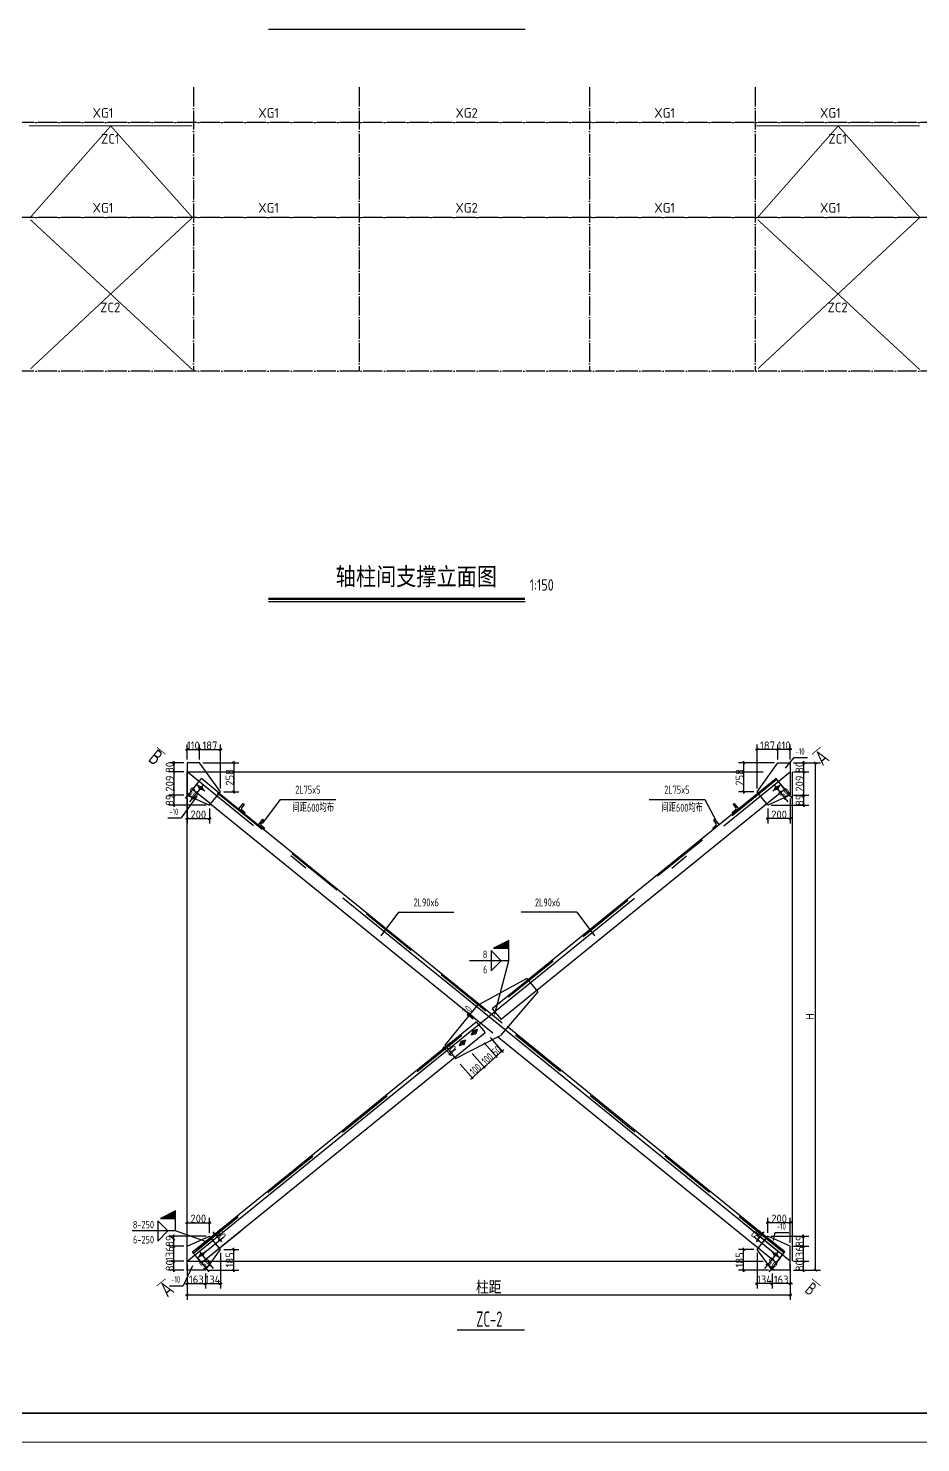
# Model space of a CAD drawing. Extents: x 447413 to 2975780, y -1432727 to 1301644.
# Drawn here: x 2312801 to 2359291, y -689635 to -615988 of the extents above; entities that cross this region are included whole.
import ezdxf
from ezdxf.enums import TextEntityAlignment as Align

# ---------------------------------------------------------------- set-up
doc = ezdxf.new("R2010")
doc.units = 0
doc.header["$LTSCALE"] = 1000
doc.header["$MEASUREMENT"] = 0
for name, pattern in [('DOTE', [2.42, 2, -0.2, 0.02, -0.2]), ('x', [5, 3, -2]), ('x1', [2.5, 1.5, -1]), ('z', [36, 30, -2.5, 1, -2.5])]:
    doc.linetypes.add(name, pattern=pattern)
for name, color, linetype in [('BOLT', 253, 'Continuous'), ('BOLTFILL', 2, 'Continuous'), ('DIM', 3, 'Continuous'), ('DOTE', 1, 'Continuous'), ('GSYMBT', 3, 'Continuous'), ('PUB_TEXT', 7, 'Continuous'), ('S', 2, 'Continuous'), ('SAXIS', 253, 'z'), ('SYMB', 7, 'Continuous'), ('TEXT', 6, 'Continuous'), ('THIN', 7, 'Continuous'), ('X', 2, 'x'), ('X1', 2, 'x1'), ('XG', 5, 'Continuous'), ('图框', 253, 'Continuous'), ('柱间支撑', 5, 'Continuous')]:
    doc.layers.add(name, color=color, linetype=linetype)
doc.layers.add('THICK', color=6, linetype='Continuous', lineweight=0)
doc.styles.get("Standard").update_dxf_attribs({"font": 'tssdeng.shx', "bigfont": 'hztxt.shx'})
doc.styles.add('TSSD_Dimension', font='sysz.shx', dxfattribs={"width": 0.7, "bigfont": 'syfs.shx'})
doc.styles.add('TSSD_Norm', font='tssdeng.shx', dxfattribs={"bigfont": 'tssdchn.shx'})
doc.styles.add('TSSD_REIN', font='Tssdeng.shx', dxfattribs={"width": 0.7, "bigfont": 'hztxt.shx'})
doc.styles.add('楷体', font='tssdeng.shx', dxfattribs={"bigfont": 'hztxt.shx'})

# ---------------------------------------------------------------- blocks, each defined once
blk = doc.blocks.new('A$C6B0021A6')
at = {"layer": '图框', "color": 2, "const_width": 40, "elevation": -84000}
blk.add_lwpolyline([(20, 84120), (118920, 84120), (118920, 20), (20, 20)], close=True, dxfattribs=at)
at = {"layer": '图框', "color": 153, "const_width": 58, "elevation": -84000}
blk.add_lwpolyline([(111420, 1020), (2520, 1020), (2520, 83120), (111420, 83120)], close=True, dxfattribs=at)
blk = doc.blocks.new('_ArchTick')
at = {"color": 0, "linetype": 'ByBlock', "const_width": 0.4}
blk.add_lwpolyline([(-0.5, -0.5), (0.5, 0.5)], dxfattribs=at)

msp = doc.modelspace()

# ---------------------------------------------------------------- linework, layer by layer
at = {"color": 3}
for p, q in [((2320990.6, -653542, 126000), (2321806, -653542, 126000)), ((2321077.9, -654065.6, 126000), (2321077.9, -653280.2, 126000)), ((2321631.5, -653542, 126000), (2322895.1, -653542, 126000)), ((2321718.8, -654065.6, 126000), (2321718.8, -653280.2, 126000)), ((2321718.8, -654065.6, 126000), (2321718.8, -653280.2, 126000)), ((2322807.9, -655567.2, 126000), (2322807.9, -653280.2, 126000)), ((2351941, -653542, 126000), (2350677.3, -653542, 126000)), ((2350764.6, -655567.2, 126000), (2350764.6, -653280.2, 126000)), ((2352581.8, -653542, 126000), (2351766.5, -653542, 126000)), ((2351853.7, -654065.6, 126000), (2351853.7, -653280.2, 126000)), ((2351853.7, -654065.6, 126000), (2351853.7, -653280.2, 126000)), ((2352494.6, -654065.6, 126000), (2352494.6, -653280.2, 126000)), ((2320903.4, -654240.2, 126000), (2320118, -654240.2, 126000)), ((2320903.4, -654705.6, 126000), (2320118, -654705.6, 126000)), ((2320903.4, -654705.6, 126000), (2320118, -654705.6, 126000)), ((2320379.8, -654152.9, 126000), (2320379.8, -654792.9, 126000)), ((2320379.8, -654618.3, 126000), (2320379.8, -656010.9, 126000)), ((2321893.3, -654240.2, 126000), (2323767.8, -654240.2, 126000)), ((2323506, -654152.9, 126000), (2323506, -655829, 126000)), ((2351679.2, -654240.2, 126000), (2349804.7, -654240.2, 126000)), ((2350066.5, -654152.9, 126000), (2350066.5, -655829, 126000)), ((2352669.1, -654240.2, 126000), (2354065.4, -654240.2, 126000)), ((2352669.1, -654240.2, 126000), (2353454.5, -654240.2, 126000)), ((2352669.1, -654705.6, 126000), (2353454.5, -654705.6, 126000)), ((2352669.1, -654705.6, 126000), (2353454.5, -654705.6, 126000)), ((2353192.7, -654152.9, 126000), (2353192.7, -654792.9, 126000)), ((2353192.7, -654618.3, 126000), (2353192.7, -656010.9, 126000)), ((2353803.6, -680653.4, 126000), (2353803.6, -654240.2, 126000)), ((2321582.9, -655339.9, 126000), (2320978.2, -656085.5, 126000)), ((2351989.6, -655339.9, 126000), (2352594.3, -656085.5, 126000)), ((2320903.4, -655923.6, 126000), (2320118, -655923.6, 126000)), ((2320903.4, -655923.6, 126000), (2320118, -655923.6, 126000)), ((2320379.8, -655836.4, 126000), (2320379.8, -656529.3, 126000)), ((2321143.1, -655882.1, 126000), (2321041.4, -655799.7, 126000)), ((2321077.9, -656098.2, 126000), (2321077.9, -657402, 126000)), ((2321143.1, -655882.1, 126000), (2321369, -656065.4, 126000)), ((2321808.8, -655523.2, 126000), (2321204.1, -656268.7, 126000)), ((2321369, -656065.4, 126000), (2321470.7, -656147.8, 126000)), ((2322982.4, -655741.7, 126000), (2323767.8, -655741.7, 126000)), ((2350590.1, -655741.7, 126000), (2349804.7, -655741.7, 126000)), ((2351763.7, -655523.2, 126000), (2352368.4, -656268.7, 126000)), ((2352429.4, -655882.1, 126000), (2352203.5, -656065.4, 126000)), ((2352397.6, -655907.9, 126000), (2352296, -655990.4, 126000)), ((2352429.4, -655882.1, 126000), (2352531, -655799.7, 126000)), ((2352494.6, -656098.2, 126000), (2352494.6, -657402, 126000)), ((2352669.1, -655923.6, 126000), (2353454.5, -655923.6, 126000)), ((2352669.1, -655923.6, 126000), (2353454.5, -655923.6, 126000)), ((2353192.7, -655836.4, 126000), (2353192.7, -656529.3, 126000)), ((2322065.3, -656442.1, 126000), (2320118, -656442.1, 126000)), ((2322239.8, -656616.6, 126000), (2322239.8, -657402, 126000)), ((2351332.7, -656616.6, 126000), (2351332.7, -657402, 126000)), ((2351507.2, -656442.1, 126000), (2353454.5, -656442.1, 126000)), ((2320990.6, -657140.2, 126000), (2322327.1, -657140.2, 126000)), ((2352581.8, -657140.2, 126000), (2351245.4, -657140.2, 126000)), ((2320990.6, -678180.4, 126000), (2322327.1, -678180.4, 126000)), ((2321077.9, -679222.4, 126000), (2321077.9, -677918.5, 126000)), ((2322239.8, -678704, 126000), (2322239.8, -677918.5, 126000)), ((2351921.2, -679722.9, 126000), (2350046.1, -678202, 126000)), ((2352581.8, -678180.4, 126000), (2351245.4, -678180.4, 126000)), ((2351332.7, -678704, 126000), (2351332.7, -677918.5, 126000)), ((2352494.6, -679222.4, 126000), (2352494.6, -677918.5, 126000)), ((2322065.3, -678878.5, 126000), (2320118, -678878.5, 126000)), ((2320379.8, -679484.2, 126000), (2320379.8, -678791.2, 126000)), ((2321526.7, -679569.3, 126000), (2322724, -678598.1, 126000)), ((2321783.2, -679885.6, 126000), (2322980.6, -678914.4, 126000)), ((2321984.8, -680134.1, 126000), (2323859.9, -678613.2, 126000)), ((2322520.7, -678763, 126000), (2322438.2, -678661.4, 126000)), ((2322520.7, -678763, 126000), (2322777.3, -679079.3, 126000)), ((2351789.3, -679885.6, 126000), (2350591.9, -678914.4, 126000)), ((2351051.8, -678763, 126000), (2350795.2, -679079.3, 126000)), ((2352045.8, -679569.3, 126000), (2350848.5, -678598.1, 126000)), ((2351051.8, -678763, 126000), (2351134.2, -678661.4, 126000)), ((2351507.2, -678878.5, 126000), (2353454.5, -678878.5, 126000)), ((2353192.7, -679484.2, 126000), (2353192.7, -678791.2, 126000)), ((2320903.4, -679396.9, 126000), (2320118, -679396.9, 126000)), ((2320903.4, -679396.9, 126000), (2320118, -679396.9, 126000)), ((2320379.8, -680275.3, 126000), (2320379.8, -679309.7, 126000)), ((2322777.3, -679079.3, 126000), (2322859.7, -679181, 126000)), ((2322807.9, -679753.4, 126000), (2322807.9, -681613.4, 126000)), ((2322982.4, -679578.9, 126000), (2323767.8, -679578.9, 126000)), ((2323506, -680740.7, 126000), (2323506, -679491.6, 126000)), ((2350590.1, -679578.9, 126000), (2349804.7, -679578.9, 126000)), ((2350066.5, -680740.7, 126000), (2350066.5, -679491.6, 126000)), ((2350795.2, -679079.3, 126000), (2350712.8, -679181, 126000)), ((2350764.6, -679753.4, 126000), (2350764.6, -681613.4, 126000)), ((2352669.1, -679396.9, 126000), (2353454.5, -679396.9, 126000)), ((2352669.1, -679396.9, 126000), (2353454.5, -679396.9, 126000)), ((2353192.7, -680275.3, 126000), (2353192.7, -679309.7, 126000)), ((2320903.4, -680188, 126000), (2320118, -680188, 126000)), ((2320903.4, -680188, 126000), (2320118, -680188, 126000)), ((2320379.8, -680740.7, 126000), (2320379.8, -680100.7, 126000)), ((2321077.9, -680362.5, 126000), (2321077.9, -681613.4, 126000)), ((2321593.9, -679994.2, 126000), (2322198.6, -680739.7, 126000)), ((2321819.8, -679811, 126000), (2322424.5, -680556.5, 126000)), ((2322033.7, -680536.4, 126000), (2322259.6, -680353.2, 126000)), ((2322065.4, -680510.7, 126000), (2322167.1, -680428.2, 126000)), ((2351752.7, -679811, 126000), (2351148, -680556.5, 126000)), ((2351538.8, -680536.4, 126000), (2351312.9, -680353.2, 126000)), ((2351978.6, -679994.2, 126000), (2351373.9, -680739.7, 126000)), ((2351507, -680510.7, 126000), (2351405.4, -680428.2, 126000)), ((2352669.1, -680188, 126000), (2353454.5, -680188, 126000)), ((2352669.1, -680188, 126000), (2353454.5, -680188, 126000)), ((2353192.7, -680740.7, 126000), (2353192.7, -680100.7, 126000)), ((2320903.4, -680653.4, 126000), (2320118, -680653.4, 126000)), ((2321077.9, -681071.1, 126000), (2321077.9, -681601.6, 126000)), ((2322033.7, -680536.4, 126000), (2321932, -680618.9, 126000)), ((2322028.5, -680828, 126000), (2322028.5, -681613.4, 126000)), ((2322028.5, -680828, 126000), (2322028.5, -681613.4, 126000)), ((2322203, -680653.4, 126000), (2323767.8, -680653.4, 126000)), ((2351369.5, -680653.4, 126000), (2349804.7, -680653.4, 126000)), ((2351538.8, -680536.4, 126000), (2351640.5, -680618.9, 126000)), ((2351544, -680828, 126000), (2351544, -681613.4, 126000)), ((2351544, -680828, 126000), (2351544, -681613.4, 126000)), ((2352494.6, -680828, 126000), (2352494.6, -681613.4, 126000)), ((2352494.6, -681071.1, 126000), (2352494.6, -681601.6, 126000)), ((2352669.1, -680653.4, 126000), (2354065.4, -680653.4, 126000)), ((2352669.1, -680653.4, 126000), (2353454.5, -680653.4, 126000)), ((2320990.6, -681351.6, 126000), (2322115.7, -681351.6, 126000)), ((2321077.9, -681351.6, 126000), (2321202.9, -681351.6, 126000)), ((2321941.2, -681351.6, 126000), (2322895.1, -681351.6, 126000)), ((2351631.3, -681351.6, 126000), (2350677.3, -681351.6, 126000)), ((2352581.8, -681351.6, 126000), (2351456.7, -681351.6, 126000)), ((2352494.6, -681351.6, 126000), (2352369.6, -681351.6, 126000)), ((2352494.6, -681351.6, 126000), (2352606.5, -681351.6, 126000))]:
    msp.add_line(p, q, dxfattribs=at)
for p, q in [((2352242.8, -654508.9, 126000), (2352690.6, -653964, 126000)), ((2352690.6, -653964, 126000), (2353391.6, -653964, 126000)), ((2321580.5, -655973.7, 126000), (2320768.2, -657103.8, 126000)), ((2320067.2, -657103.8, 126000), (2320768.2, -657103.8, 126000)), ((2351617.3, -679110.3, 126000), (2351713.9, -678689.7, 126000)), ((2351713.9, -678689.7, 126000), (2352414.8, -678689.7, 126000)), ((2321353.6, -680420.3, 126000), (2320865.7, -681458.7, 126000)), ((2320164.7, -681458.7, 126000), (2320865.7, -681458.7, 126000))]:
    msp.add_line(p, q)
at = {"layer": 'BOLT'}
for p, q in [((2321990.2, -655715.2, 126000), (2321583.5, -655385.4, 126000)), ((2321731.9, -655618.1, 126000), (2321651.3, -655440.3, 126000)), ((2321651.3, -655440.3, 126000), (2321841.8, -655482.5, 126000)), ((2321896.8, -655414.7, 126000), (2321676.9, -655685.8, 126000)), ((2351989, -655385.4, 126000), (2351582.3, -655715.2, 126000)), ((2351675.7, -655414.7, 126000), (2351895.6, -655685.8, 126000)), ((2351730.7, -655482.5, 126000), (2351921.2, -655440.3, 126000)), ((2351921.2, -655440.3, 126000), (2351840.6, -655618.1, 126000)), ((2321922.4, -655660.2, 126000), (2321731.9, -655618.1, 126000)), ((2321841.8, -655482.5, 126000), (2321922.4, -655660.2, 126000)), ((2351650.1, -655660.2, 126000), (2351730.7, -655482.5, 126000)), ((2351840.6, -655618.1, 126000), (2351650.1, -655660.2, 126000)), ((2335242.2, -668976.7, 126000), (2335602.7, -668654.8, 126000)), ((2335516.8, -668921.5, 126000), (2335328.1, -668710.1, 126000)), ((2335571.6, -668682.6, 126000), (2335355.9, -668741.2, 126000)), ((2335571.6, -668682.6, 126000), (2335489, -668890.4, 126000)), ((2335863.8, -668421.8, 126000), (2336224.4, -668099.9, 126000)), ((2335894.9, -668394, 126000), (2335977.5, -668186.2, 126000)), ((2335894.9, -668394, 126000), (2336110.7, -668335.4, 126000)), ((2336138.4, -668366.5, 126000), (2335949.8, -668155.1, 126000)), ((2336193.3, -668127.6, 126000), (2335977.5, -668186.2, 126000)), ((2336193.3, -668127.6, 126000), (2336110.7, -668335.4, 126000)), ((2335273.2, -668949, 126000), (2335355.9, -668741.2, 126000)), ((2335273.2, -668949, 126000), (2335489, -668890.4, 126000)), ((2322045.1, -679673.1, 126000), (2321638.5, -680003, 126000)), ((2321731.9, -679702.5, 126000), (2321951.8, -679973.6, 126000)), ((2321786.8, -679770.3, 126000), (2321977.4, -679728.1, 126000)), ((2321977.4, -679728.1, 126000), (2321896.8, -679905.8, 126000)), ((2351934, -680003, 126000), (2351527.3, -679673.1, 126000)), ((2351675.7, -679905.8, 126000), (2351595.1, -679728.1, 126000)), ((2351595.1, -679728.1, 126000), (2351785.7, -679770.3, 126000)), ((2351840.6, -679702.5, 126000), (2351620.7, -679973.6, 126000)), ((2321706.3, -679948, 126000), (2321786.8, -679770.3, 126000)), ((2321896.8, -679905.8, 126000), (2321706.3, -679948, 126000)), ((2351866.2, -679948, 126000), (2351675.7, -679905.8, 126000)), ((2351785.7, -679770.3, 126000), (2351866.2, -679948, 126000))]:
    msp.add_line(p, q, dxfattribs=at)
for centre, start, end in [((2336044.1, -668260.8, 126000), 41.755741, 221.755741), ((2336044.1, -668260.8, 126000), 221.755741, 41.755741), ((2335422.4, -668815.8, 126000), 41.755741, 221.755741), ((2335422.4, -668815.8, 126000), 221.755741, 41.755741)]:
    msp.add_arc(centre, 33.3, start, end, dxfattribs=at)
at = {"layer": 'BOLTFILL'}
for centre, start, end in [((2321786.8, -655550.3, 126000), 50.954107, 230.954107), ((2321786.8, -655550.3, 126000), 230.954107, 50.954107), ((2351785.7, -655550.3, 126000), 129.045893, 309.045893), ((2351785.7, -655550.3, 126000), 309.045893, 129.045893), ((2321841.8, -679838.1, 126000), 129.045893, 309.045893), ((2321841.8, -679838.1, 126000), 309.045893, 129.045893), ((2351730.7, -679838.1, 126000), 50.954107, 230.954107), ((2351730.7, -679838.1, 126000), 230.954107, 50.954107)]:
    msp.add_arc(centre, 21.8, start, end, dxfattribs=at)
at = {"layer": 'DIM'}
for p, q in [((2335984.3, -667577.7, 126000), (2335666, -667319.8, 126000)), ((2335734.3, -667354.5, 126000), (2335678.8, -667416.7, 126000)), ((2335734.3, -667354.5, 126000), (2335817, -667261.9, 126000)), ((2336034.2, -667518.5, 126000), (2335737.7, -667278, 126000)), ((2336854.4, -668542.8, 126000), (2337538.3, -669308.9, 126000)), ((2334790.5, -668810.9, 126000), (2334402.6, -669125.5, 126000)), ((2334848.2, -669495.9, 126000), (2334420.7, -669017, 126000)), ((2335075.8, -669125.2, 126000), (2334702.8, -669458.2, 126000)), ((2335921.9, -669375.3, 126000), (2336605.8, -670141.3, 126000)), ((2335921.9, -669375.3, 126000), (2336605.8, -670141.3, 126000)), ((2337265.2, -669441, 126000), (2336457, -670162.4, 126000)), ((2336543.6, -668820.3, 126000), (2337227.5, -669586.4, 126000)), ((2336543.6, -668820.3, 126000), (2337227.5, -669586.4, 126000)), ((2337078.7, -669607.4, 126000), (2337576, -669163.5, 126000)), ((2335300.3, -669930.2, 126000), (2335984.1, -670696.3, 126000)), ((2336643.5, -669995.9, 126000), (2335835.4, -670717.4, 126000)), ((2321077.9, -680362.5, 126000), (2321077.9, -682195.2, 126000)), ((2352494.6, -680362.5, 126000), (2352494.6, -682195.2, 126000)), ((2320990.6, -681933.4, 126000), (2352581.8, -681933.4, 126000))]:
    msp.add_line(p, q, dxfattribs=at)
at = {"layer": 'DOTE', "color": 8, "linetype": 'DOTE', "ltscale": 0.5}
for p, q in [((2321413.9, -619056.1, 126000), (2321413.9, -633841.6, 126000)), ((2330043.5, -619056.1, 126000), (2330043.5, -633841.6, 126000)), ((2342043.5, -619056.1, 126000), (2342043.5, -633841.6, 126000)), ((2350673, -619056.1, 126000), (2350673, -633841.6, 126000)), ((2396584.7, -620901.6, 126000), (2275597.3, -620901.6, 126000)), ((2396584.7, -625841.6, 126000), (2275597.3, -625841.6, 126000)), ((2396584.7, -633841.6, 126000), (2275597.3, -633841.6, 126000))]:
    msp.add_line(p, q, dxfattribs=at)
at = {"layer": 'S'}
for p, q in [((2321718.8, -654240.2, 126000), (2321077.9, -654240.2, 126000)), ((2321077.9, -654240.2, 126000), (2321077.9, -655923.6, 126000)), ((2322807.9, -655741.7, 126000), (2321718.8, -654240.2, 126000)), ((2350764.6, -655741.7, 126000), (2351853.7, -654240.2, 126000)), ((2351853.7, -654240.2, 126000), (2352494.6, -654240.2, 126000)), ((2352494.6, -654240.2, 126000), (2352494.6, -655923.6, 126000)), ((2321077.9, -655923.6, 126000), (2322239.8, -656442.1, 126000)), ((2322239.8, -656442.1, 126000), (2322807.9, -655741.7, 126000)), ((2322752.9, -655809.5, 126000), (2336330.3, -666822.3, 126000)), ((2350819.6, -655809.5, 126000), (2338104.2, -666123.1, 126000)), ((2351332.7, -656442.1, 126000), (2350764.6, -655741.7, 126000)), ((2352494.6, -655923.6, 126000), (2351332.7, -656442.1, 126000)), ((2322294.8, -656374.3, 126000), (2335832.7, -667355.1, 126000)), ((2323769.5, -656634.1, 126000), (2324000.4, -656349.4, 126000)), ((2324054.2, -656865, 126000), (2323769.5, -656634.1, 126000)), ((2324040, -656411.5, 126000), (2323919.1, -656560.6, 126000)), ((2323931, -656675.2, 126000), (2324080.1, -656796.1, 126000)), ((2324000.4, -656349.4, 126000), (2324036.6, -656378.8, 126000)), ((2324083.5, -656828.9, 126000), (2324054.2, -656865, 126000)), ((2351277.7, -656374.3, 126000), (2338562.3, -666687.9, 126000)), ((2349518.3, -656865, 126000), (2349489, -656828.9, 126000)), ((2349492.4, -656796.1, 126000), (2349641.5, -656675.2, 126000)), ((2349802.9, -656634.1, 126000), (2349518.3, -656865, 126000)), ((2349653.4, -656560.6, 126000), (2349532.5, -656411.5, 126000)), ((2349535.9, -656378.8, 126000), (2349572, -656349.4, 126000)), ((2349572, -656349.4, 126000), (2349802.9, -656634.1, 126000)), ((2324786.2, -657458.7, 126000), (2325017.1, -657174.1, 126000)), ((2325070.9, -657689.6, 126000), (2324786.2, -657458.7, 126000)), ((2325056.6, -657236.1, 126000), (2324935.7, -657385.2, 126000)), ((2324947.7, -657499.8, 126000), (2325096.8, -657620.7, 126000)), ((2325017.1, -657174.1, 126000), (2325053.2, -657203.4, 126000)), ((2325100.2, -657653.5, 126000), (2325070.9, -657689.6, 126000)), ((2348501.6, -657689.6, 126000), (2348472.3, -657653.5, 126000)), ((2348475.7, -657620.7, 126000), (2348624.8, -657499.8, 126000)), ((2348786.3, -657458.7, 126000), (2348501.6, -657689.6, 126000)), ((2348636.8, -657385.2, 126000), (2348515.8, -657236.1, 126000)), ((2348519.3, -657203.4, 126000), (2348555.4, -657174.1, 126000)), ((2348555.4, -657174.1, 126000), (2348786.3, -657458.7, 126000)), ((2338769.8, -665460.7, 126000), (2336166, -666895.6, 126000)), ((2338769.8, -665460.7, 126000), (2339337.9, -666161.1, 126000)), ((2339337.9, -666161.1, 126000), (2337406.5, -668425, 126000)), ((2336166, -666895.6, 126000), (2334495.4, -668937.9, 126000)), ((2351277.7, -678946.3, 126000), (2337739.8, -667965.5, 126000)), ((2322294.8, -678946.3, 126000), (2335010.1, -668632.7, 126000)), ((2335063.4, -669638.2, 126000), (2337406.5, -668425, 126000)), ((2350819.6, -679511.1, 126000), (2337242.2, -668498.3, 126000)), ((2322752.9, -679511.1, 126000), (2335468.3, -669197.5, 126000)), ((2334495.4, -668937.9, 126000), (2335063.4, -669638.2, 126000)), ((2321077.9, -679396.9, 126000), (2322239.8, -678878.5, 126000)), ((2322807.9, -679578.9, 126000), (2322239.8, -678878.5, 126000)), ((2350764.6, -679578.9, 126000), (2351332.7, -678878.5, 126000)), ((2352494.6, -679396.9, 126000), (2351332.7, -678878.5, 126000)), ((2321077.9, -680653.4, 126000), (2321077.9, -679396.9, 126000)), ((2322028.5, -680653.4, 126000), (2322807.9, -679578.9, 126000)), ((2351544, -680653.4, 126000), (2350764.6, -679578.9, 126000)), ((2352494.6, -680653.4, 126000), (2352494.6, -679396.9, 126000)), ((2322028.5, -680653.4, 126000), (2321077.9, -680653.4, 126000)), ((2352494.6, -680653.4, 126000), (2351544, -680653.4, 126000))]:
    msp.add_line(p, q, dxfattribs=at)
for centre, radius, start, end in [((2323982.3, -656611.9, 126000), 81.5, 140.954107, 230.954107), ((2324021.9, -656396.8, 126000), 23.3, 320.954107, 50.954107), ((2324065.5, -656814.2, 126000), 23.3, 320.954107, 50.954107), ((2349507, -656814.2, 126000), 23.3, 129.045893, 219.045893), ((2349550.6, -656396.8, 126000), 23.3, 129.045893, 219.045893), ((2349590.2, -656611.9, 126000), 81.5, 309.045893, 39.045893), ((2324999, -657436.5, 126000), 81.5, 140.954107, 230.954107), ((2325038.6, -657221.5, 126000), 23.3, 320.954107, 50.954107), ((2325082.1, -657638.8, 126000), 23.3, 320.954107, 50.954107), ((2348490.4, -657638.8, 126000), 23.3, 129.045893, 219.045893), ((2348533.9, -657221.5, 126000), 23.3, 129.045893, 219.045893), ((2348573.5, -657436.5, 126000), 81.5, 309.045893, 39.045893)]:
    msp.add_arc(centre, radius, start, end, dxfattribs=at)
at = {"layer": 'SAXIS'}
for p, q in [((2352494.6, -680188, 126000), (2321077.9, -654705.6, 126000)), ((2321077.9, -680188, 126000), (2352494.6, -654705.6, 126000)), ((2321077.9, -680188, 126000), (2321077.9, -654705.6, 126000)), ((2321077.9, -654705.6, 126000), (2352494.6, -654705.6, 126000)), ((2352606.8, -680188, 126000), (2352606.8, -654705.6, 126000)), ((2321077.9, -680188, 126000), (2352494.6, -680188, 126000))]:
    msp.add_line(p, q, dxfattribs=at)
at = {"layer": 'SYMB'}
for p, q in [((2337828.2, -663488.8, 126000), (2337042.8, -663881.5, 126000)), ((2337828.2, -664536, 126000), (2337828.2, -663488.8, 126000)), ((2337435.5, -664536, 126000), (2336911.9, -664012.4, 126000)), ((2336911.9, -664012.4, 126000), (2336911.9, -665059.6, 126000)), ((2337042.8, -663881.5, 126000), (2337828.2, -663881.5, 126000)), ((2336911.9, -665059.6, 126000), (2337435.5, -664536, 126000)), ((2320074.3, -678609, 126000), (2319550.7, -678085.4, 126000)), ((2319550.7, -678085.4, 126000), (2319550.7, -679132.6, 126000)), ((2320467, -677561.8, 126000), (2319681.6, -677954.5, 126000)), ((2319681.6, -677954.5, 126000), (2320467, -677954.5, 126000)), ((2320467, -678609, 126000), (2320467, -677561.8, 126000)), ((2319550.7, -679132.6, 126000), (2320074.3, -678609, 126000))]:
    msp.add_line(p, q, dxfattribs=at)
at = {"layer": 'SYMB', "const_width": 39.3}
for points in [[(2319502.1, -653427.4), (2319942.7, -653784.8)], [(2353617.7, -653794.6), (2354082.5, -653417.6)], [(2319490, -681476), (2319954.8, -681099)], [(2353629.8, -681108.8), (2354070.4, -681466.1)]]:
    msp.add_lwpolyline(points, dxfattribs=at)
at = {"layer": 'SYMB', "elevation": 126000}
for points in [[(2337107.9, -667299.5), (2337828.2, -664536), (2335786.2, -664536)], [(2322029.1, -679161.8), (2320467, -678609), (2318221.6, -678609)]]:
    msp.add_lwpolyline(points, dxfattribs=at)
at = {"layer": 'SYMB'}
for points in [[(2337828.2, -663488.8, 126000), (2337042.8, -663881.5, 126000), (2337828.2, -663881.5, 126000)], [(2337129, -667305, 126000), (2337074.9, -667426.2, 126000), (2337086.8, -667294, 126000)], [(2320467, -677561.8, 126000), (2319681.6, -677954.5, 126000), (2320467, -677954.5, 126000)], [(2321917.1, -679079.9, 126000), (2322024, -679158.4, 126000), (2321897.4, -679118.8, 126000)]]:
    msp.add_solid(points, dxfattribs=at)
at = {"layer": 'TEXT'}
for p, q in [((2325306.8, -616032.5, 126000), (2338685.1, -616032.5, 126000)), ((2325306.8, -616032.5, 126000), (2338685.1, -616032.5, 126000)), ((2325306.8, -645837.4, 126000), (2338685.1, -645837.4, 126000)), ((2325306.8, -645837.4, 126000), (2338685.1, -645837.4, 126000))]:
    msp.add_line(p, q, dxfattribs=at)
at = {"layer": 'TEXT', "color": 7}
for p, q in [((2325917, -656144.6, 126000), (2325003.3, -657378.8, 126000)), ((2348037.7, -656144.6, 126000), (2348670.8, -657316.4, 126000)), ((2332078.6, -662013.2, 126000), (2331165, -663247.4, 126000)), ((2341381.7, -662013.2, 126000), (2342295.3, -663247.4, 126000))]:
    msp.add_line(p, q, dxfattribs=at)
at = {"layer": 'TEXT', "const_width": 118.8, "elevation": 126000}
msp.add_lwpolyline([(2325306.8, -645688.9), (2338685.1, -645688.9)], dxfattribs=at)
msp.add_lwpolyline([(2325306.8, -645688.9), (2338685.1, -645688.9)], dxfattribs=at)
at = {"layer": 'THICK', "const_width": 83.3, "elevation": 126000}
msp.add_lwpolyline([(2338656, -683766.7), (2335127.7, -683766.7)], dxfattribs=at)
at = {"layer": 'THIN'}
for p, q in [((2325917, -656144.6, 126000), (2328816.4, -656144.6, 126000)), ((2345138.3, -656144.6, 126000), (2348037.7, -656144.6, 126000)), ((2332078.6, -662013.2, 126000), (2334978, -662013.2, 126000)), ((2341381.7, -662013.2, 126000), (2338482.3, -662013.2, 126000))]:
    msp.add_line(p, q, dxfattribs=at)
at = {"layer": 'X'}
for p, q in [((2352169.2, -679759.2, 126000), (2321773.5, -655105, 126000)), ((2351799, -655105, 126000), (2337018.6, -667093.5, 126000)), ((2321403.3, -679759.2, 126000), (2336183.7, -667770.7, 126000))]:
    msp.add_line(p, q, dxfattribs=at)
at = {"layer": 'X1'}
for p, q in [((2321359.3, -655615.5, 126000), (2321817.5, -655050.7, 126000)), ((2322752.9, -655809.5, 126000), (2321817.5, -655050.7, 126000)), ((2351755, -655050.7, 126000), (2350819.6, -655809.5, 126000)), ((2352213.1, -655615.5, 126000), (2351755, -655050.7, 126000)), ((2322294.8, -656374.3, 126000), (2321359.3, -655615.5, 126000)), ((2352213.1, -655615.5, 126000), (2351277.7, -656374.3, 126000)), ((2338104.2, -666123.1, 126000), (2336974.6, -667039.3, 126000)), ((2336330.3, -666822.3, 126000), (2337739.8, -667965.5, 126000)), ((2336974.6, -667039.3, 126000), (2337432.7, -667604.1, 126000)), ((2338562.3, -666687.9, 126000), (2337432.7, -667604.1, 126000)), ((2335010.1, -668632.7, 126000), (2336139.7, -667716.5, 126000)), ((2335832.7, -667355.1, 126000), (2337242.2, -668498.3, 126000)), ((2336139.7, -667716.5, 126000), (2336597.9, -668281.3, 126000)), ((2335468.3, -669197.5, 126000), (2336597.9, -668281.3, 126000)), ((2321359.3, -679705, 126000), (2322294.8, -678946.3, 126000)), ((2352213.1, -679705, 126000), (2351277.7, -678946.3, 126000)), ((2321817.5, -680269.8, 126000), (2321359.3, -679705, 126000)), ((2321817.5, -680269.8, 126000), (2322752.9, -679511.1, 126000)), ((2351755, -680269.8, 126000), (2350819.6, -679511.1, 126000)), ((2351755, -680269.8, 126000), (2352213.1, -679705, 126000))]:
    msp.add_line(p, q, dxfattribs=at)
at = {"layer": 'XG', "const_width": 50, "elevation": 126000}
for points in [[(2278383.9, -620901.6), (2393703, -620901.6)], [(2278383.9, -625841.6), (2393703, -625841.6)]]:
    msp.add_lwpolyline(points, dxfattribs=at)
at = {"layer": '柱间支撑', "color": 3, "linetype": 'DOTE', "const_width": 50, "elevation": 126000}
for points in [[(2312843.9, -621074.5), (2321353.9, -621074.5)], [(2312899.3, -625841.6), (2317098.9, -621074.5), (2321353.9, -625841.6), (2312926.2, -633710.9)], [(2350733, -621074.5), (2359243, -621074.5)], [(2350788.5, -625841.6), (2354988, -621074.5), (2359243, -625841.6), (2350815.4, -633710.9)], [(2312913, -625957.3), (2321353, -633763.8)], [(2350802.2, -625957.3), (2359242.2, -633763.8)]]:
    msp.add_lwpolyline(points, dxfattribs=at)

# ---------------------------------------------------------------- block references
at = {"xscale": 1.5, "yscale": 1.5, "zscale": 1.5}
msp.add_blockref('A$C6B0021A6', (2253712, -689635.5, 126000), dxfattribs=at)
at = {"color": 3}
for p, xscale, yscale, zscale, rotation in [((2321077.9, -653542, 126000), 130.9027777776743, 130.9027777776743, 130.9027777776743, 180), ((2321718.8, -653542, 126000), 130.9027777776743, 130.9027777776743, 130.9027777776743, 180), ((2350764.6, -653542, 126000), 130.9027777776743, 130.9027777776743, 130.9027777776743, 180), ((2351853.7, -653542, 126000), 130.9027777776743, 130.9027777776743, 130.9027777776743, 180), ((2320379.8, -654240.2, 126000), 130.9027777777786, 130.9027777777786, 130.9027777777786, 90), ((2320379.8, -654705.6, 126000), 130.9027777777786, 130.9027777777786, 130.9027777777786, 90), ((2320379.8, -654705.6, 126000), 130.9027777777786, 130.9027777777786, 130.9027777777786, 270), ((2323506, -654240.2, 126000), 130.9027777777786, 130.9027777777786, 130.9027777777786, 90), ((2350066.5, -654240.2, 126000), 130.9027777777786, 130.9027777777786, 130.9027777777786, 90), ((2353192.7, -654240.2, 126000), 130.9027777777786, 130.9027777777786, 130.9027777777786, 90), ((2353192.7, -654705.6, 126000), 130.9027777777786, 130.9027777777786, 130.9027777777786, 90), ((2353192.7, -654705.6, 126000), 130.9027777777786, 130.9027777777786, 130.9027777777786, 270), ((2353803.6, -654240.2, 126000), 130.9027777777786, 130.9027777777786, 130.9027777777786, 90), ((2320379.8, -655923.6, 126000), 130.9027777777786, 130.9027777777786, 130.9027777777786, 90), ((2320379.8, -655923.6, 126000), 130.9027777777786, 130.9027777777786, 130.9027777777786, 270), ((2321143.1, -655882.1, 126000), 130.9027777778581, 130.9027777778581, 130.9027777778581, 320.9541074312359), ((2321369, -656065.4, 126000), 130.9027777778582, 130.9027777778582, 130.9027777778582, 140.9541074312359), ((2323506, -655741.7, 126000), 130.9027777777786, 130.9027777777786, 130.9027777777786, 270), ((2350066.5, -655741.7, 126000), 130.9027777777786, 130.9027777777786, 130.9027777777786, 270), ((2352203.5, -656065.4, 126000), 130.9027777776797, 130.9027777776797, 130.9027777776797, 39.04589256888347), ((2352429.4, -655882.1, 126000), 130.9027777776797, 130.9027777776797, 130.9027777776797, 219.0458925688835), ((2353192.7, -655923.6, 126000), 130.9027777777786, 130.9027777777786, 130.9027777777786, 90), ((2353192.7, -655923.6, 126000), 130.9027777777786, 130.9027777777786, 130.9027777777786, 270), ((2320379.8, -656442.1, 126000), 130.9027777777786, 130.9027777777786, 130.9027777777786, 270), ((2353192.7, -656442.1, 126000), 130.9027777777786, 130.9027777777786, 130.9027777777786, 270), ((2321077.9, -657140.2, 126000), 130.9027777776743, 130.9027777776743, 130.9027777776743, 180), ((2351332.7, -657140.2, 126000), 130.9027777776743, 130.9027777776743, 130.9027777776743, 180), ((2321077.9, -678180.4, 126000), 130.9027777776743, 130.9027777776743, 130.9027777776743, 180), ((2351332.7, -678180.4, 126000), 130.9027777776743, 130.9027777776743, 130.9027777776743, 180), ((2320336.1, -679001.7, 126000), 196.3541666666667, 196.3541666666667, 196.3541666666667, 90), ((2322520.7, -678763, 126000), 130.9027777778614, 130.9027777778614, 130.9027777778614, 309.0458925688804), ((2322777.3, -679079.3, 126000), 130.9027777778614, 130.9027777778614, 130.9027777778614, 129.0458925688804), ((2350795.2, -679079.3, 126000), 130.9027777778615, 130.9027777778615, 130.9027777778615, 50.95410743111958), ((2351051.8, -678763, 126000), 130.9027777778615, 130.9027777778615, 130.9027777778615, 230.9541074311196), ((2353192.7, -678878.5, 126000), 130.9027777777786, 130.9027777777786, 130.9027777777786, 90), ((2320379.8, -679396.9, 126000), 130.9027777777786, 130.9027777777786, 130.9027777777786, 270), ((2320379.8, -679396.9, 126000), 130.9027777777786, 130.9027777777786, 130.9027777777786, 90), ((2323506, -679578.9, 126000), 130.9027777777786, 130.9027777777786, 130.9027777777786, 90), ((2350066.5, -679578.9, 126000), 130.9027777777786, 130.9027777777786, 130.9027777777786, 90), ((2353192.7, -679396.9, 126000), 130.9027777777786, 130.9027777777786, 130.9027777777786, 270), ((2353192.7, -679396.9, 126000), 130.9027777777786, 130.9027777777786, 130.9027777777786, 90), ((2320379.8, -680188, 126000), 130.9027777777786, 130.9027777777786, 130.9027777777786, 270), ((2320379.8, -680188, 126000), 130.9027777777786, 130.9027777777786, 130.9027777777786, 90), ((2322033.7, -680536.4, 126000), 130.9027777776797, 130.9027777776797, 130.9027777776797, 39.04589256888347), ((2322259.6, -680353.2, 126000), 130.9027777776797, 130.9027777776797, 130.9027777776797, 219.0458925688835), ((2351312.9, -680353.2, 126000), 130.9027777777087, 130.9027777777087, 130.9027777777087, 320.9541074311009), ((2351538.8, -680536.4, 126000), 130.9027777777087, 130.9027777777087, 130.9027777777087, 140.9541074311008), ((2353192.7, -680188, 126000), 130.9027777777786, 130.9027777777786, 130.9027777777786, 270), ((2353192.7, -680188, 126000), 130.9027777777786, 130.9027777777786, 130.9027777777786, 90), ((2320379.8, -680653.4, 126000), 130.9027777777786, 130.9027777777786, 130.9027777777786, 270), ((2323506, -680653.4, 126000), 130.9027777777786, 130.9027777777786, 130.9027777777786, 270), ((2350066.5, -680653.4, 126000), 130.9027777777786, 130.9027777777786, 130.9027777777786, 270), ((2353192.7, -680653.4, 126000), 130.9027777777786, 130.9027777777786, 130.9027777777786, 270), ((2353803.6, -680653.4, 126000), 130.9027777777786, 130.9027777777786, 130.9027777777786, 270), ((2321077.9, -681351.6, 126000), 130.9027777776743, 130.9027777776743, 130.9027777776743, 180), ((2321077.9, -681351.6, 126000), 125, 125, 125, 180), ((2322028.5, -681351.6, 126000), 130.9027777776743, 130.9027777776743, 130.9027777776743, 180), ((2350764.6, -681351.6, 126000), 130.9027777776743, 130.9027777776743, 130.9027777776743, 180), ((2351544, -681351.6, 126000), 130.9027777776743, 130.9027777776743, 130.9027777776743, 180)]:
    msp.add_blockref('_ArchTick', p, dxfattribs=dict(at, xscale=xscale, yscale=yscale, zscale=zscale, rotation=rotation))
for p, xscale, yscale, zscale in [((2321718.8, -653542, 126000), 130.9027777776743, 130.9027777776743, 130.9027777776743), ((2322807.9, -653542, 126000), 130.9027777776743, 130.9027777776743, 130.9027777776743), ((2351853.7, -653542, 126000), 130.9027777776743, 130.9027777776743, 130.9027777776743), ((2352494.6, -653542, 126000), 130.9027777776743, 130.9027777776743, 130.9027777776743), ((2322239.8, -657140.2, 126000), 130.9027777776743, 130.9027777776743, 130.9027777776743), ((2352494.6, -657140.2, 126000), 130.9027777776743, 130.9027777776743, 130.9027777776743), ((2322239.8, -678180.4, 126000), 130.9027777776743, 130.9027777776743, 130.9027777776743), ((2352494.6, -678180.4, 126000), 130.9027777776743, 130.9027777776743, 130.9027777776743), ((2322028.5, -681351.6, 126000), 130.9027777776743, 130.9027777776743, 130.9027777776743), ((2322807.9, -681351.6, 126000), 130.9027777776743, 130.9027777776743, 130.9027777776743), ((2351544, -681351.6, 126000), 130.9027777776743, 130.9027777776743, 130.9027777776743), ((2352494.6, -681351.6, 126000), 130.9027777776743, 130.9027777776743, 130.9027777776743), ((2352494.6, -681351.6, 126000), 125, 125, 125)]:
    msp.add_blockref('_ArchTick', p, dxfattribs=dict(at, xscale=xscale, yscale=yscale, zscale=zscale))
at = {"layer": 'DIM'}
for p, xscale, yscale, zscale, rotation in [((2335772.5, -667306.2, 126000), 83.33333333325324, 83.33333333325324, 83.33333333325324, 48.24425865052805), ((2335723.6, -667366.5, 126000), 83.33333333325324, 83.33333333325324, 83.33333333325324, 48.24425865052805), ((2334474, -669081.4, 126000), 83.33333333326772, 83.33333333326772, 83.33333333326772, 131.7557413494631), ((2334765, -669402.7, 126000), 83.3333333332677, 83.3333333332677, 83.3333333332677, 311.7557413494631), ((2337172, -669524.2, 126000), 83.3333333334047, 83.3333333334047, 83.3333333334047, 41.75574134946841), ((2337172, -669524.2, 126000), 83.33333333340632, 83.33333333340632, 83.33333333340632, 221.7557413494696), ((2337482.8, -669246.7, 126000), 83.33333333340632, 83.33333333340632, 83.33333333340632, 41.75574134946966), ((2336550.3, -670079.2, 126000), 83.33333333324136, 83.33333333324136, 83.33333333324136, 41.75574135447074), ((2336550.3, -670079.2, 126000), 83.3333333334047, 83.3333333334047, 83.3333333334047, 221.7557413494684), ((2335928.6, -670634.1, 126000), 83.33333333324131, 83.33333333324131, 83.33333333324131, 221.7557413544707), ((2321077.9, -681933.4, 126000), 130.9027777776743, 130.9027777776743, 130.9027777776743, 180)]:
    msp.add_blockref('_ArchTick', p, dxfattribs=dict(at, xscale=xscale, yscale=yscale, zscale=zscale, rotation=rotation))
at = {"layer": 'DIM', "xscale": 130.9027777776743, "yscale": 130.9027777776743, "zscale": 130.9027777776743}
msp.add_blockref('_ArchTick', (2352494.6, -681933.4, 126000), dxfattribs=at)

# ---------------------------------------------------------------- texts
at = {"char_height": 416.67, "attachment_point": 5}
for s, insert in [('\\A1;110', (2321398.3, -653330.1, 126000)), ('\\A1;187', (2322263.3, -653330.1, 126000)), ('\\A1;187', (2351309.2, -653330.1, 126000)), ('\\A1;110', (2352174.1, -653330.1, 126000)), ('\\A1;200', (2321658.9, -656928.3, 126000)), ('\\A1;200', (2351913.6, -656928.3, 126000)), ('\\A1;200', (2321658.9, -677968.4, 126000)), ('\\A1;200', (2351913.6, -677968.4, 126000)), ('\\A1;163', (2321553.2, -681139.6, 126000)), ('\\A1;134', (2322418.2, -681139.6, 126000)), ('\\A1;134', (2351154.3, -681139.6, 126000)), ('\\A1;163', (2352019.3, -681139.6, 126000))]:
    msp.add_mtext(s, dxfattribs=dict(at, insert=insert))
at = {"attachment_point": 5}
for s, insert, char_height, rotation in [('\\A1;80', (2320167.8, -654472.9, 126000), 416.67, 90), ('\\A1;258', (2323294.1, -654990.9, 126000), 416.67, 90), ('\\A1;258', (2349854.5, -654990.9, 126000), 416.67, 90), ('\\A1;80', (2352980.8, -654472.9, 126000), 416.67, 90), ('\\A1;209', (2320167.8, -655314.6, 126000), 416.67, 90), ('\\A1;209', (2352980.8, -655314.6, 126000), 416.67, 90), ('\\A1;89', (2320167.8, -656182.9, 126000), 416.67, 90), ('\\A1;50', (2321389.6, -655809.2, 126000), 416.67, 320.954107), ('\\A1;50', (2352182.9, -655809.2, 126000), 416.67, 39.045893), ('\\A1;89', (2352980.8, -656182.9, 126000), 416.67, 90), ('H', (2353516.6, -667446.8, 126000), 416.7, 90), ('\\A1;89', (2320167.8, -679137.7, 126000), 416.67, 90), ('\\A1;50', (2322813.6, -678787.7, 126000), 416.67, 309.045893), ('\\A1;50', (2350758.9, -678787.7, 126000), 416.67, 50.954107), ('\\A1;89', (2352980.8, -679137.7, 126000), 416.67, 90), ('\\A1;136', (2320167.8, -679792.5, 126000), 416.67, 90), ('\\A1;185', (2323294.1, -680116.1, 126000), 416.67, 90), ('\\A1;185', (2349854.5, -680116.1, 126000), 416.67, 90), ('\\A1;136', (2352980.8, -679792.5, 126000), 416.67, 90), ('\\A1;80', (2320167.8, -680420.7, 126000), 416.67, 90), ('\\A1;50', (2322013.1, -680280.2, 126000), 416.67, 39.045893), ('\\A1;50', (2351559.3, -680280.2, 126000), 416.67, 320.954107), ('\\A1;80', (2352980.8, -680420.7, 126000), 416.67, 90)]:
    msp.add_mtext(s, dxfattribs=dict(at, insert=insert, char_height=char_height, rotation=rotation))
at = {"layer": 'DIM', "color": 7, "char_height": 416.67, "attachment_point": 5, "style": 'TSSD_Dimension'}
for s, insert, rotation in [('\\A1;30', (2335661.6, -667123.1, 126000), 48.244259), ('\\A1;60', (2334820.4, -669050, 126000), 311.755741), ('\\A1;100', (2336722.4, -669646.3, 126000), 41.755741), ('\\A1;50', (2337188.6, -669230, 126000), 41.755741), ('\\A1;100', (2336100.7, -670201.2, 126000), 41.755741)]:
    msp.add_mtext(s, dxfattribs=dict(at, insert=insert, rotation=rotation))
at = {"layer": 'DIM', "insert": (2336786.2, -681549.2, 126000), "char_height": 666.67, "attachment_point": 5}
msp.add_mtext('柱距', dxfattribs=at)
at = {"layer": 'GSYMBT', "style": 'TSSD_REIN', "width": 0.75}
for s, height, rotation, p in [('B', 800, 320.954107, (2319447.5, -653945, 126000)), ('A', 800, 39.045893, (2354125, -653945, 126000)), ('A', 800, 39.045893, (2319997.3, -681626.4, 126000)), ('B', 666.7, 320.954107, (2353575.2, -681626.4, 126000))]:
    msp.add_text(s, height=height, rotation=rotation, dxfattribs=at).set_placement(p, align=Align.MIDDLE)
at = {"layer": 'PUB_TEXT', "color": 2, "style": 'TSSD_Dimension', "width": 0.7}
for p in [(2353009.9, -653643.7, 126000), (2320386.4, -656783.5, 126000), (2352033.1, -678369.3, 126000), (2320484, -681138.4, 126000)]:
    msp.add_text('-10', height=333.33, dxfattribs=at).set_placement(p, align=Align.MIDDLE_CENTER)
at = {"layer": 'SYMB', "style": 'TSSD_REIN', "width": 0.75}
for s, height, p in [('8', 392.7, (2336715.6, -664405.1, 126000)), ('6', 392.7, (2336715.6, -665190.5, 126000)), ('8-250', 392.71, (2319354.4, -678478.1, 126000)), ('6-250', 392.71, (2319354.4, -679263.5, 126000))]:
    msp.add_text(s, height=height, dxfattribs=at).set_placement(p, align=Align.RIGHT)
at = {"layer": 'TEXT', "style": '楷体'}
msp.add_text('轴柱间支撑立面图', height=1050, dxfattribs=at).set_placement((2328817.1, -645408.8, 126000), align=Align.BOTTOM_LEFT)
at = {"layer": 'TEXT', "ltscale": 99, "style": 'TSSD_REIN', "width": 0.8}
msp.add_text('1:150', height=600, dxfattribs=at).set_placement((2338920.1, -645272.5, 126000))
at = {"layer": 'TEXT', "color": 7, "style": 'TSSD_Norm', "width": 0.7}
for s, p in [('2L75x5', (2326710.3, -655966.8, 126000)), ('2L75x5', (2345931.6, -655966.8, 126000)), ('间距600均布', (2326560, -656905.5, 126000)), ('间距600均布', (2345781.4, -656905.5, 126000)), ('2L90x6', (2332871.9, -661835.4, 126000)), ('2L90x6', (2339197.3, -661835.4, 126000))]:
    msp.add_text(s, height=416.67, dxfattribs=at).set_placement(p, align=Align.BOTTOM_LEFT)
at = {"layer": 'TEXT', "color": 7, "style": 'TSSD_Dimension', "width": 0.7}
msp.add_text('ZC-2', height=800, dxfattribs=at).set_placement((2336818, -683600.1, 126000), align=Align.CENTER)
at = {"layer": 'XG', "color": 7, "style": '楷体'}
for p in [(2316692.2, -620645.7, 126000), (2325322, -620645.7, 126000), (2345951.6, -620645.7, 126000), (2354581.4, -620645.7, 126000), (2316692.2, -625585.7, 126000), (2325322, -625585.7, 126000), (2345951.6, -625585.7, 126000), (2354581.4, -625585.7, 126000)]:
    msp.add_text('XG1', height=500, rotation=0.000003, dxfattribs=at).set_placement(p, align=Align.CENTER)
at = {"layer": 'XG', "color": 3, "style": '楷体'}
for p in [(2335636.8, -620645.7, 126000), (2335636.8, -625585.7, 126000)]:
    msp.add_text('XG2', height=500, rotation=0.000003, dxfattribs=at).set_placement(p, align=Align.CENTER)
at = {"layer": '柱间支撑', "color": 3, "linetype": 'DOTE', "style": '楷体'}
for s, p in [('ZC1', (2317072.2, -621996.8, 126000)), ('ZC1', (2354961.3, -621996.8, 126000)), ('ZC2', (2317072.2, -630771.5, 126000)), ('ZC2', (2354961.3, -630771.5, 126000))]:
    msp.add_text(s, height=500, rotation=0.000003, dxfattribs=at).set_placement(p, align=Align.CENTER)

doc.saveas('drawing.dxf')
